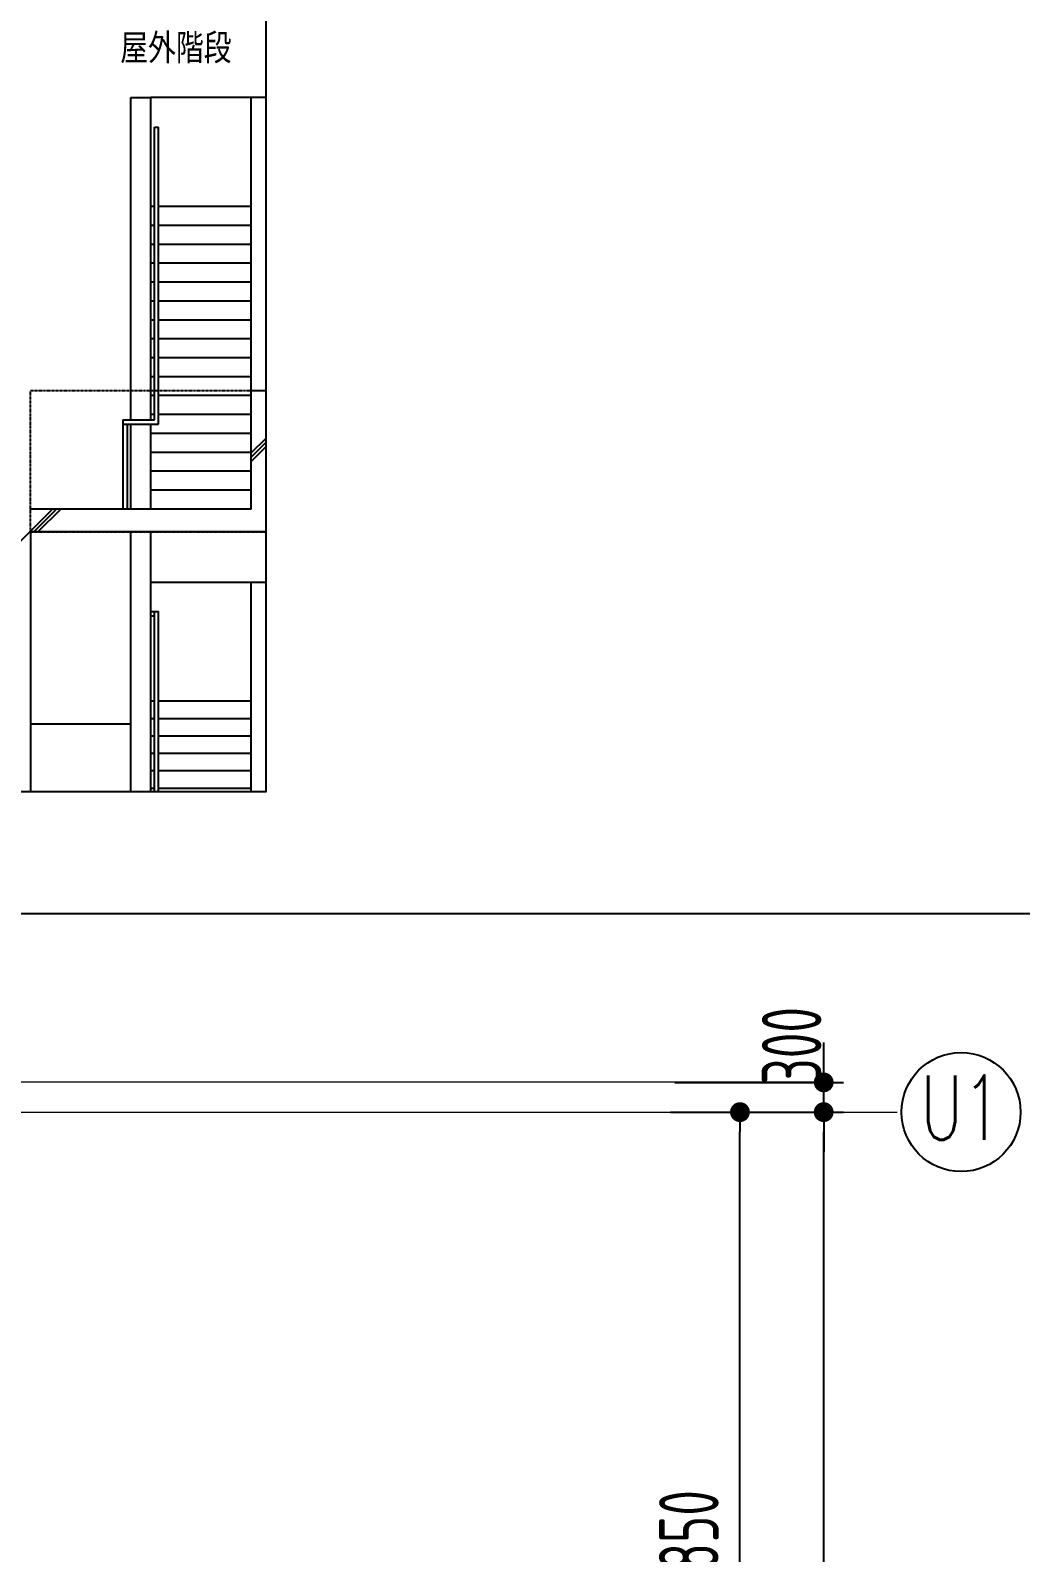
# Model space of a CAD drawing. Extents: x 0 to 160756, y 0 to 229247.
# Drawn here: x 72535 to 82516, y 99386 to 114727 of the extents above; entities that cross this region are included whole.
import ezdxf
from ezdxf.enums import TextEntityAlignment as Align
from ezdxf.xclip import XClip

# ---------------------------------------------------------------- set-up
doc = ezdxf.new("R2010")
doc.units = 0
doc.header["$LTSCALE"] = 10
doc.header["$XCLIPFRAME"] = 2
for name, pattern in [('H12設備棟3F$0$CENTERK3', [2.749, 2.5, -0.083, 0.083, -0.083]), ('H12設備棟3F$0$CENTERK5', [6.916, 6.667, -0.083, 0.083, -0.083]), ('XCM7P30CDA$0$DOTK1', [0.1, 0.05, -0.05])]:
    doc.linetypes.add(name, pattern=pattern)
for name, color, linetype in [('H12設備棟3F$0$H-SIN', 252, 'H12設備棟3F$0$CENTERK5'), ('H12設備棟3F$0$K-SIN', 252, 'H12設備棟3F$0$CENTERK3'), ('H12設備棟3F$0$SIN-M', 3, 'Continuous'), ('H12設備棟3F$0$柱位', 3, 'Continuous'), ('XCM7P30CDA$0$50RCHATCH', 252, 'Continuous'), ('XCM7P30CDA$0$KABE1', 252, 'Continuous'), ('XCM7P30CDA$0$KABED', 252, 'XCM7P30CDA$0$DOTK1'), ('XCM7P30CDA$0$SUGATA3', 252, 'Continuous'), ('XCM7P30CDA$0$SUGATAD', 252, 'XCM7P30CDA$0$DOTK1'), ('XCM7P30CDA$0$TEXT2', 252, 'Continuous')]:
    doc.layers.add(name, color=color, linetype=linetype)
doc.styles.add('H12設備棟3F$0$CHINA', font='romans.shx', dxfattribs={"width": 0.7, "bigfont": 'chineset.shx'})
doc.styles.add('H12設備棟3F$0$dim-txt', font='isocp.shx', dxfattribs={"width": 0.7, "bigfont": 'chineset.shx'})
doc.styles.add('XCM7P30CDA$0$TEXT', font='romans.shx', dxfattribs={"width": 0.85, "bigfont": 'BIGFONT.shx'})
doc.dimstyles.new('H12設備棟3F$0$ARCH-dim-2000', dxfattribs={"dimscale": 2000, "dimtxt": 0.3, "dimasz": 0.1, "dimexe": 0.1, "dimexo": 0.1, "dimgap": 0.05, "dimtad": 1, "dimdec": 0, "dimrnd": 0.1, "dimdsep": 46, "dimlunit": 6, "dimtxsty": 'H12設備棟3F$0$dim-txt', "dimblk": 'H12設備棟3F$0$_Dot', "dimblk1": 'H12設備棟3F$0$_Origin', "dimblk2": 'H12設備棟3F$0$_Origin', "dimcen": 2, "dimclrd": 256, "dimclre": 256, "dimclrt": 256, "dimadec": 0, "dimazin": 0, "dimtfac": 1, "dimtdec": 1, "dimtix": 1, "dimtmove": 2, "dimatfit": 3, "dimldrblk": 'H12設備棟3F$0$_Origin', "dimfxl": 1, "dimtvp": 1, "dimtolj": 1, "dimarcsym": 0})

# ---------------------------------------------------------------- blocks, each defined once
blk = doc.blocks.new('H12設備棟3F$0$_Dot')
at = {"color": 0, "linetype": 'ByBlock', "lineweight": -2}
blk.add_line((-0.5, 0), (-1, 0), dxfattribs=at)
at = {"color": 0, "linetype": 'ByBlock', "const_width": 0.5}
blk.add_lwpolyline([(-0.25, 0, 1), (0.25, 0, 1)], format="xyb", close=True, dxfattribs=at)
blk = doc.blocks.new('*D37')
at = {"layer": 'DEFPOINTS', "color": 0, "transparency": 16777216}
for p in [(78831, 104125), (80531, 104125), (78831, 103825)]:
    blk.add_point(p, dxfattribs=at)
at = {"layer": 'H12設備棟3F$0$SIN-M', "lineweight": -2, "transparency": 16777216}
for p, q in [((80531, 104325), (80531, 104525)), ((79031, 104125), (80731, 104125)), ((80531, 103825), (80531, 104125)), ((79031, 103825), (80731, 103825)), ((80531, 103625), (80531, 103425))]:
    blk.add_line(p, q, dxfattribs=at)
at = {"layer": 'H12設備棟3F$0$SIN-M', "lineweight": -2, "transparency": 16777216, "xscale": 200, "yscale": 200, "zscale": 200}
for p, rotation in [((80531, 104125), 270), ((80531, 103825), 90)]:
    blk.add_blockref('H12設備棟3F$0$_Dot', p, dxfattribs=dict(at, rotation=rotation))
at = {"layer": 'H12設備棟3F$0$SIN-M', "transparency": 16777216, "insert": (80208, 104494), "char_height": 600, "attachment_point": 5, "rotation": 90, "style": 'H12設備棟3F$0$dim-txt'}
blk.add_mtext('\\A1;300', dxfattribs=at)
blk = doc.blocks.new('H12設備棟3F$0$_Origin')
at = {"color": 0, "lineweight": -2}
blk.add_line((0, 0), (-1, 0), dxfattribs=at)
blk.add_circle((0, 0), 0.5, dxfattribs=at)
blk = doc.blocks.new('*D39')
at = {"layer": 'DEFPOINTS', "color": 0, "transparency": 16777216}
for p in [(79631, 103825), (80531, 103825), (79631, 68425)]:
    blk.add_point(p, dxfattribs=at)
at = {"layer": 'H12設備棟3F$0$SIN-M', "lineweight": -2, "transparency": 16777216}
for p, q in [((79831, 103825), (80731, 103825)), ((80531, 68625), (80531, 103625)), ((79831, 68425), (80731, 68425))]:
    blk.add_line(p, q, dxfattribs=at)
at = {"layer": 'H12設備棟3F$0$SIN-M', "lineweight": -2, "transparency": 16777216, "xscale": 200, "yscale": 200, "zscale": 200}
for p, rotation in [((80531, 103825), 90), ((80531, 68425), 270)]:
    blk.add_blockref('H12設備棟3F$0$_Dot', p, dxfattribs=dict(at, rotation=rotation))
at = {"layer": 'H12設備棟3F$0$SIN-M', "transparency": 16777216, "insert": (80086, 86125), "char_height": 600, "attachment_point": 5, "rotation": 90, "style": 'H12設備棟3F$0$dim-txt'}
blk.add_mtext('\\A1;35,400', dxfattribs=at)
blk = doc.blocks.new('*D43')
at = {"layer": 'DEFPOINTS', "color": 0, "transparency": 16777216}
for p in [(78787, 103825), (79687, 103825), (78787, 94975)]:
    blk.add_point(p, dxfattribs=at)
at = {"layer": 'H12設備棟3F$0$SIN-M', "lineweight": -2, "transparency": 16777216}
for p, q in [((78987, 103825), (79887, 103825)), ((79687, 95175), (79687, 103625)), ((78987, 94975), (79887, 94975))]:
    blk.add_line(p, q, dxfattribs=at)
at = {"layer": 'H12設備棟3F$0$SIN-M', "lineweight": -2, "transparency": 16777216, "xscale": 200, "yscale": 200, "zscale": 200}
for p, rotation in [((79687, 103825), 90), ((79687, 94975), 270)]:
    blk.add_blockref('H12設備棟3F$0$_Dot', p, dxfattribs=dict(at, rotation=rotation))
at = {"layer": 'H12設備棟3F$0$SIN-M', "transparency": 16777216, "insert": (79242, 99400), "char_height": 600, "attachment_point": 5, "rotation": 90, "style": 'H12設備棟3F$0$dim-txt'}
blk.add_mtext('\\A1;8,850', dxfattribs=at)
blk = doc.blocks.new('XCM7P30CDA$0$A$C9a307472')
at = {"layer": 'XCM7P30CDA$0$50RCHATCH'}
for p, q in [((50475, 14616), (50625, 14766)), ((50475, 14574), (50625, 14724)), ((50475, 14531), (50625, 14681)), ((47721, 13300), (48471, 14050)), ((48284, 13820), (48514, 14050)), ((48326, 13820), (48556, 14050))]:
    blk.add_line(p, q, dxfattribs=at)
at = {"layer": 'XCM7P30CDA$0$KABE1', "linetype": 'Continuous'}
for p, q in [((49500, 17100), (49462, 17100)), ((49500, 16909), (49462, 16909)), ((49500, 16718), (49462, 16718)), ((49500, 16528), (49462, 16528)), ((49500, 16337), (49462, 16337)), ((49500, 16147), (49462, 16147)), ((49500, 15956), (49462, 15956)), ((49500, 15765), (49462, 15765)), ((49500, 15575), (49462, 15575)), ((49500, 15384), (49462, 15384)), ((49500, 15194), (49462, 15194)), ((50475, 14050), (50475, 15246)), ((50475, 15246), (50625, 15246)), ((50625, 15246), (50625, 13820)), ((49500, 15003), (49462, 15003)), ((50475, 14050), (48250, 14050)), ((50625, 13820), (48250, 13820)), ((48250, 13820), (48250, 10009))]:
    blk.add_line(p, q, dxfattribs=at)
at = {"layer": 'XCM7P30CDA$0$KABED'}
blk.add_line((48250, 13820), (48250, 14050), dxfattribs=at)
at = {"layer": 'XCM7P30CDA$0$SUGATA3'}
for p, q in [((49262, 18200), (49462, 18200)), ((49262, 14950), (49262, 18200)), ((49462, 14950), (49462, 18200)), ((50625, 18200), (49462, 18200)), ((50475, 15246), (50475, 18200)), ((50625, 15246), (50625, 18200)), ((49500, 17900), (49542, 17900)), ((49500, 14950), (49500, 17900)), ((49542, 14907), (49542, 17900)), ((50475, 17100), (49542, 17100)), ((50475, 16909), (49542, 16909)), ((50475, 16718), (49542, 16718)), ((50475, 16528), (49542, 16528)), ((50475, 16337), (49542, 16337)), ((50475, 16147), (49542, 16147)), ((50475, 15956), (49542, 15956)), ((50475, 15765), (49542, 15765)), ((50475, 15575), (49542, 15575)), ((50475, 15384), (49542, 15384)), ((50475, 15194), (49542, 15194)), ((49182, 14950), (49500, 14950)), ((49182, 14950), (49182, 14050)), ((49182, 14907), (49542, 14907)), ((49225, 14907), (49225, 14050)), ((49262, 14050), (49262, 14907)), ((49462, 14050), (49462, 14907)), ((50475, 15003), (49542, 15003)), ((50475, 14812), (49462, 14812)), ((50475, 14622), (49462, 14622)), ((50475, 14431), (49462, 14431)), ((50475, 14241), (49462, 14241)), ((49262, 10909), (49262, 13820)), ((49462, 10909), (49462, 13820)), ((49462, 13313), (50625, 13313)), ((50475, 11205), (50475, 13313)), ((50625, 11205), (50625, 13313)), ((49462, 13017), (49542, 13017)), ((49462, 12974), (49500, 12974)), ((49500, 10909), (49500, 13017)), ((49542, 10866), (49542, 13017)), ((49462, 12117), (49500, 12117)), ((49542, 12117), (50475, 12117)), ((48250, 11887), (49262, 11887)), ((49462, 11941), (49500, 11941)), ((49542, 11941), (50475, 11941)), ((49462, 11766), (49500, 11766)), ((49542, 11766), (50475, 11766)), ((49462, 11590), (49500, 11590)), ((49542, 11590), (50475, 11590)), ((49462, 11414), (49500, 11414)), ((49542, 11414), (50475, 11414)), ((49462, 11239), (49500, 11239)), ((49542, 11239), (50475, 11239))]:
    blk.add_line(p, q, dxfattribs=at)
at = {"layer": 'XCM7P30CDA$0$SUGATAD'}
for p, q in [((48250, 13820), (48250, 15246)), ((48250, 15246), (50625, 15246)), ((50625, 13820), (50625, 15246)), ((48250, 13820), (50625, 13820)), ((48250, 13820), (50625, 13820)), ((48250, 13820), (50625, 13820))]:
    blk.add_line(p, q, dxfattribs=at)
at = {"layer": 'XCM7P30CDA$0$TEXT2', "insert": (49716, 18693), "char_height": 300, "attachment_point": 5, "style": 'XCM7P30CDA$0$TEXT'}
blk.add_mtext('屋外階段', dxfattribs=at)
blk = doc.blocks.new('XCM7P30CDA')
at = {"color": 4}
ref = blk.add_blockref('XCM7P30CDA$0$A$C9a307472', (24285.2, 95852.5), dxfattribs=at)
XClip(ref).set_block_clipping_path([(28505.8252583833, 11204.571428573), (50624.999999999, 21456.3991779214)])
blk = doc.blocks.new('H12設備棟3F')
at = {"layer": 'H12設備棟3F$0$H-SIN', "lineweight": 5}
blk.add_line((31421.4, 103825.3), (81271.4, 103825.3), dxfattribs=at)
at = {"layer": 'H12設備棟3F$0$K-SIN', "lineweight": 5}
blk.add_line((80531.4, 104125.3), (31241.4, 104125.3), dxfattribs=at)
at = {"layer": 'H12設備棟3F$0$柱位'}
blk.add_circle((81915.6, 103825.3), 600, dxfattribs=at)
at = {"layer": 'H12設備棟3F$0$柱位', "linetype": 'Continuous', "style": 'H12設備棟3F$0$CHINA', "width": 0.7}
blk.add_text('U1', height=650, dxfattribs=at).set_placement((81915.6, 103544.8), align=Align.CENTER)
at = {"layer": 'H12設備棟3F$0$SIN-M'}
dim = blk.add_linear_dim(base=(80531.4, 104125.3), p1=(78831.4, 103825.3), p2=(78831.4, 104125.3), angle=90, dimstyle='H12設備棟3F$0$ARCH-dim-2000', dxfattribs=at)
dim.commit()
dim.dimension.update_dxf_attribs({"geometry": '*D37', "text_midpoint": (80208.4, 104493.8), "dimtype": 128})
for base, p1, p2, picture, middle in [((79687.3, 103825.3), (78787.3, 94975.3), (78787.3, 103825.3), '*D43', (79242.3, 99400.3)), ((80531.4, 103825.3), (79631.4, 68425.3), (79631.4, 103825.3), '*D39', (80086.4, 86125.3))]:
    dim = blk.add_linear_dim(base=base, p1=p1, p2=p2, angle=90, dimstyle='H12設備棟3F$0$ARCH-dim-2000', dxfattribs=at)
    dim.commit()
    dim.dimension.update_dxf_attribs({"geometry": picture, "text_midpoint": middle})

msp = doc.modelspace()

# ---------------------------------------------------------------- block references
msp.add_blockref('XCM7P30CDA', (0, 0))
ref = msp.add_blockref('H12設備棟3F', (0, 0))
XClip(ref).set_block_clipping_path([(52480.8428845762, 60066.8604644329), (84559.6547477046, 105824.4625800119)])

doc.saveas('drawing.dxf')
